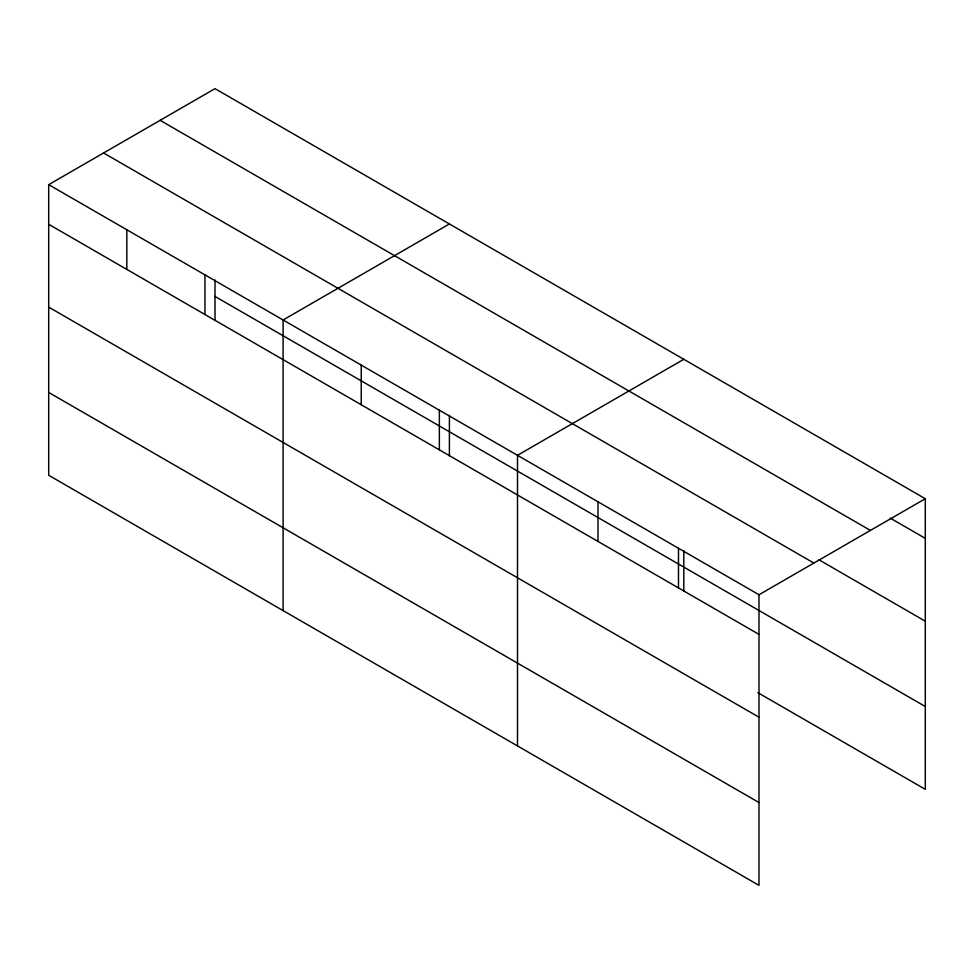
<?xml version="1.0" encoding="UTF-8"?>
<svg xmlns="http://www.w3.org/2000/svg" width="974" height="974" viewBox="0 0 974 974"><rect width="100%" height="100%" fill="white"/><g stroke="black" fill="none" stroke-linecap="round" stroke-linejoin="round"><path stroke-width="1.46" d="M48.7 184.658L758.99 594.749L758.99 885.354L48.7 475.275L48.7 184.658L215.011 88.646L925.3 498.725L925.3 789.342L757.809 692.636M449.404 223.971L283.093 319.983L283.093 610.601M683.797 359.296L517.498 455.321L517.498 745.926M758.99 594.749L925.3 498.725M890.248 518.131L925.3 538.366M160.126 120.326L870.415 530.416M818.83 559.721L925.3 621.193M103.585 152.979L813.874 563.057M215.011 296.437L925.3 706.515M48.7 224.3L758.99 634.391M48.7 307.127L758.99 717.205M48.7 392.449L758.99 802.539M683.797 550.627L683.797 591.181M678.488 548.265L678.488 587.906M597.999 501.793L597.999 541.434M449.404 415.301L449.404 455.856M439.359 410.212L439.359 449.842M361.232 365.092L361.232 404.734M215.011 279.964L215.011 320.531M204.966 274.875L204.966 314.517M126.827 229.767L126.827 269.408"/></g></svg>
